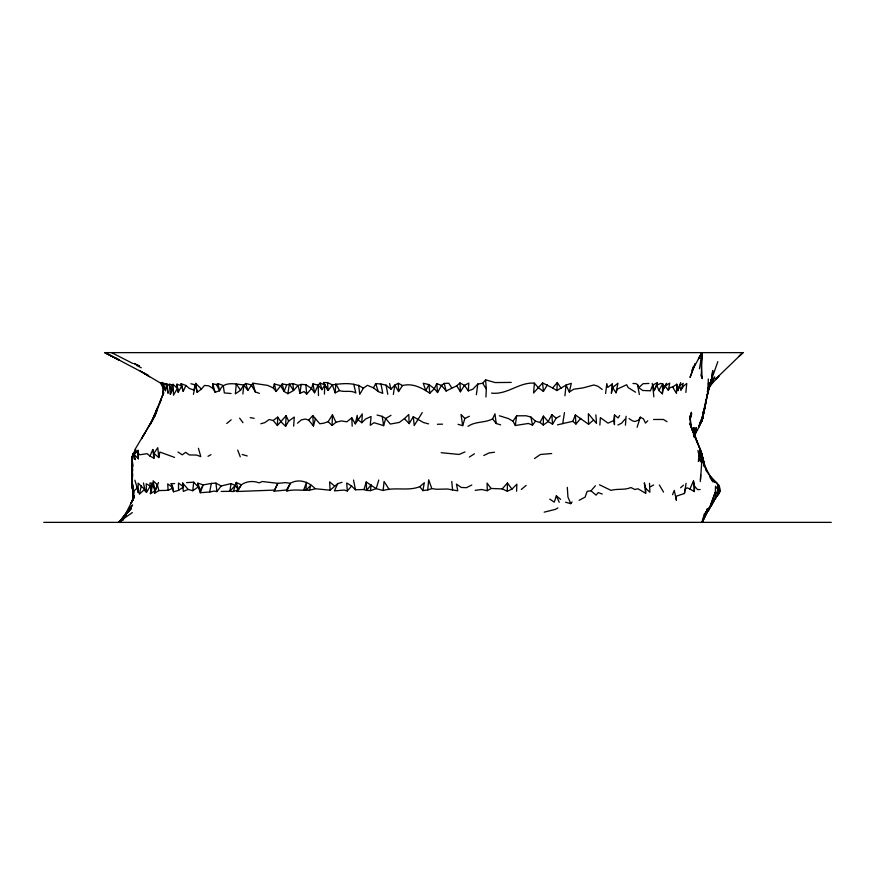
<?xml version="1.0" encoding="UTF-8"?>
<svg xmlns="http://www.w3.org/2000/svg" width="875" height="875" viewBox="0 0 875 875"><rect width="100%" height="100%" fill="white"/><g stroke="black" fill="none" stroke-linecap="round" stroke-linejoin="round"><path stroke-width="1.31" d="M132.617 473.944L132.005 484.848L132.475 465.784L132.234 481.786M163.078 393.903L163.111 384.628L160.65 383.195L163.144 388.062M614.523 414.914L614.458 424.67L613.823 420.481L614.523 414.914L618.089 417.977L619.653 415.559M645.663 493.303L645.717 488.359L644.328 482.836L645.663 493.303L637.93 488.742L634.911 489.508L630.886 487.528C624.455 490.372 617.477 488.447 610.991 490.372L599.484 484.794M502.217 488.895L507.303 491.203L507.423 483.011L502.217 488.895L491.083 488.48L487.298 490.7L481.6 489.508L475.202 490.339M132.027 472.927L132.377 464.33L132.005 473.616L132.147 458.938L132.278 469.941L132.092 463.859M556.128 418.25L551.841 414.586L548.209 421.575L543.266 425.02L543.441 416.128L548.209 421.575L552.519 424.2L556.128 418.25L560.153 415.92M135.625 452.397L135.756 449.958L132.912 453.709L132.792 459.036L132.289 458.27M132.759 498.356L133.077 489.311L132.005 479.762L133.219 497.777L133.077 489.311M324.439 394.089L324.756 384.913L323.52 382.528L327.491 382.627L332.369 384.847C342.442 383.425 354.648 382.08 363.387 388.227L367.423 385.317L373.472 387.855L378.23 391.541L382.769 393.367L380.997 384.059L375.714 383.578L373.472 387.855M355.283 423.85L357.197 415.373L357.755 419.573L361.823 422.734L362.283 413.93L355.283 423.85L351.794 417.845L346.817 421.827L341.261 420.93L335.967 422.286L332.084 425.447L332.434 414.816L328.136 421.717L323.531 423.248L319.758 423.752L312.758 415.57L308.7 420.131L305.462 419.059L301.372 419.858L297.456 423.216M694.356 491.586L694.553 486.38L693.481 480.977L689.927 489.016L694.356 491.586L693.481 480.977M273.175 420.481L277.386 425.513L277.703 417.113L273.175 420.481L269.161 419.53L264.775 422.658L260.837 423.752M672.689 387.034L676.802 384.212L676.441 393.444L672.689 387.034L670.184 387.483L668.325 390.228L665.077 386.105L666.63 383.294L663.086 389.583L662.353 393.805L658.733 390.392L656.808 385.033L657.387 382.714L652.652 385.044L650.475 390.797L642.72 390.469L638.783 387.658L637.569 384.606L635.622 383.534L632.942 383.534M277.703 417.113L280.711 421.488L285.611 426.333L286.092 415.68L277.386 425.513M516.567 491.236L516.873 484.192L511.962 489.125L507.303 491.203M717.555 490.044L717.38 493.752L720.453 490.788L712.764 502.217L716.57 495.961M717.664 487.572L717.784 485.1L719.556 491.039M662.353 393.805L662.823 383.961L660.745 383.447L656.808 385.033L654.139 390.655L652.159 383.37M700.82 455.383L700.503 461.869L701.498 452.648L689.948 423.927M133.831 490.755L133.033 499.461L133.831 490.755L136.117 489.245L137.145 486.763L138.316 492.866L138.108 483.12L144.572 489.387L146.464 492.439L150.259 486.183L149.898 483L152.381 483.252L154.973 490.82L154.503 493.358L158.845 490.613L168.131 490.295L173.173 487.944L167.705 483.864L168.131 490.295M485.931 396.998L486.325 389.113L485.603 379.848L495.206 382.572L511.252 382.408M133.547 494.255L132.344 487.78L132.42 469.394M133.033 499.461L133.186 496.847L132.158 501.714M552.65 387.997L556.861 390.556L557.32 382.506L552.65 387.997L542.587 382.933L533.564 392.995L534.406 383.152C518.962 382.014 507.347 395.008 491.575 393.127M700.273 481.589L700.656 474.873M701.236 376.305L702.264 352.636L701.05 358.684M468.311 390.873L468.792 383.097L464.417 385.361L460.425 391.781L456.728 385.798L459.988 382.966L464.417 385.361L468.311 390.873L472.959 389.113L477.794 384.038L482.683 383.261L485.603 379.848M599.867 425.064L600.359 417.605L608.037 423.161L613.823 420.481M293.661 426.147L294.295 417.047L288.63 421.17L285.611 426.333M700.536 479.642L702.198 455.372L699.016 446.403M339.511 390.567L335.169 392.864L335.836 383.928L339.511 390.567C344.794 392.591 350.788 389.834 355.873 393.006L353.73 384.267M625.439 425.163L626.095 416.303M704.134 514.205L702.264 522.364L707.416 508.681L705.677 515.484L702.264 522.364L702.45 519.87M315.208 488.72C306.163 492.1 296.362 488.447 286.869 491.017L290.347 483.306L286.398 490.011L274.072 491.203L277.867 483.339L285.414 482.639L290.347 483.306C298.812 478.308 308.963 481.852 315.208 488.72L330.127 490.197L337.761 483.634L342.048 482.3M337.761 483.634L334.414 490.886L344.192 490.055L347.298 490.973L346.719 482.967L351.586 486.03L355.436 489.77L363.956 489.541L366.275 482.027L376.206 488.655L383.141 490.503C395.062 486.839 408.133 491.334 419.803 486.675L422.855 490.613L427.733 489.934L428.684 479.817L431.802 488.578L436.319 489.256L447.42 489.027L457.778 490.809L456.455 484.094L461.191 487.452L466.463 487.681L471.811 485.012M672.569 494.648L674.253 490.394L676.419 500.292L675.752 496.355L684.469 493.489L684.841 489.464L687.148 487.834L689.927 489.016M612.259 383.972L611.363 393.28L612.642 387.516L612.259 383.972L607.731 387.428L606.802 383.589L605.62 393.444M685.869 392.416L686.744 383.491L683.736 385.908L682.052 388.598M701.137 363.978L702.264 352.636L699.431 368.736M242.878 394.012L243.808 384.978L245.82 383.469L251.333 384.967L255.292 391.923L259.394 393.389M383.141 490.503L384.07 481.469L388.916 489.081M564.922 395.795L566.038 385.066L571.298 383.348L569.341 392.011L573.737 389.2L582.87 387.942L593.906 384.978L597.909 386.236L602.208 389.462M188.169 489.42L183.269 491.422L182.711 483.077L188.169 489.42L192.773 490.722L193.681 482.18L186.561 482.617M164.019 384.639L162.838 395.194L163.844 392.667M366.275 482.027L366.614 490.416L370.453 490.634L371.142 484.739L366.614 490.416L363.956 489.541M193.408 394.363L195.661 383.381L201.447 389.08L204.509 385.427L208.786 385.842L212.931 388.445L215.13 392.241L219.57 390.775C223.398 380.647 235.78 384.158 243.808 384.978L247.844 390.359L252.952 383.206L267.717 385.405L273.284 387.953L276.161 391.486L282.231 383.917L286.738 384.738L292.863 383.556L298.08 385.405L301.186 384.431L305.834 384.661L311.533 388.522L314.562 392.777L318.172 385.175L320.086 383.042L324.756 384.913L328.125 390.414L332.369 384.847L335.169 392.864M535.522 421.17L532.503 425.141L528.413 423.467L515.342 425.491L516.622 415.811L526.203 415.778L530.961 417.102L535.522 421.17L539.962 422.472L543.266 425.02M476.361 394.691L477.794 384.038M705.064 516.731L705.753 511.645L704.977 514.03M324.756 384.913L322.011 389.692L318.172 385.175L312.988 383.895L311.533 388.522L306.698 394.078L304.062 391.552L299.95 393.345L301.186 384.431M695.078 433.672C706.256 417.944 704.747 397.775 711.277 380.264L708.652 388.533L711.397 379.936L712.764 370.442L711.747 378.919L707.438 394.505M702.592 416.259L701.717 421.116L703.445 411.819M287.875 393.706L289.33 384.081L293.573 390.491L287.875 393.706L284.091 391.453L280.514 385.645L274.345 383.95L273.284 387.953M702.078 420.733L702.898 415.417M274.148 490.109L236.83 491.509L238.448 489.825L235.189 485.461L231.044 483.602L229.83 491.323L221.167 491.433M393.345 394.461L394.811 385.077L398.377 383.316L402.511 385.536C412.53 382.922 421.75 387.778 429.833 393.225L434.35 388.642L436.734 383.622L441.481 385.438L446.141 391.027L456.728 385.798M684.469 493.489L686.087 483.273M557.484 424.867L562.712 423.609L564.473 412.595M689.773 418.195L690.178 415.855L690.747 426.136L695.713 438.933M703.019 413.842L703.456 411.414L702.428 419.245L700.602 422.034M422.855 490.613L424.342 482.705L419.803 486.675M166.567 385L162.148 382.484L165.484 390.72L166.567 385L165.375 383.447L169.498 385.175M158.473 482.617L154.973 490.82L150.369 493.664L152.381 483.252L151.397 491.116L150.259 486.183L146.213 483.755L146.464 492.439M707.044 396.484L701.816 421.017L705.163 405.978L703.15 414.706M211.323 483.427L203.252 484.892L197.859 483.175L200.298 492.713L209.65 492.012L211.323 483.427L215.961 483.109L221.156 485.997L231.044 483.602M158.791 457.581L157.806 447.705L153.912 453.381L153.978 458.194L149.964 456.072L152.786 449.542L153.912 453.381L158.791 457.581L159.884 452.047L174.573 457.406M668.325 390.228L669.714 383.097L665.077 386.105L663.086 389.583L662.823 383.961L658.733 390.392M704.003 411.622L705.764 402.795M706.989 396.823L708.969 387.002L711.528 379.553L708.673 388.456M703.839 412.245L702.395 419.431L698.731 427.011L702.789 417.911L700.984 422.822L708.969 387.002L712.02 378.142M616 392.809L617.958 383.206L612.642 387.516L616 392.809L617.302 389.113L626.686 384.748L628.097 387.57L635.589 392.197M701.717 421.116L702.756 416.073M132.005 477.4L132.541 474.928M694.17 436.658L696.194 427.547L694.411 437.216L696.839 429.756L695.231 432.666M707.328 395.128L709.527 385.241L717.839 361.637M141.291 485.909L139.366 494.233L144.572 489.387M709.527 385.241L707.809 392.547L710.238 383.217L708.531 388.806L714.656 377.147L708.531 388.806M690.003 418.173L691.425 412.256L689.97 417.342L691.108 426.595L689.85 423.281L697.692 443.636M132.005 472.325L132.65 469.7M169.312 384.77L170.362 394.33L171.041 391.727M690.069 419.716L691.677 413.569L689.817 419.508M308.7 420.131L313.469 425.994L315.47 418.414M309.345 490.613L310.844 485.133L305.911 490.372L306.458 482.289L303.844 489.716M700.536 458.336L701.837 453.819L698.359 461.234L701.837 453.819M361.823 422.734L365.619 419.005L371.077 416.489L370.234 425.316L374.03 422.691L383.622 425.633L385.689 418.534L391.016 415.308M693.131 366.909L692.092 370.486L701.98 352.636L698.359 358.914M378.766 480.025L376.206 488.655L370.453 490.634M132.77 500.423L134.269 495.458L130.933 503.442L134.258 497.098L126.098 512.848L119.787 522.364L132.595 504.973L118.912 522.364L131.294 508.561L118.442 522.364L123.638 519.466L118.431 522.364L121.855 519.083M235.189 485.461L229.83 491.323L233.308 491.52L236.217 482.42L241.303 484.848C246.28 481.195 253.422 480.583 259.087 482.869L262.314 481.512L277.867 483.339L274.072 491.203M160.027 403.025L161.23 399.164M458.019 424.32L462.667 425.633L464.888 418.491L469.383 416.259M637.109 427.241L640.314 417.178L643.497 418.917L645.466 423.084L647.73 420.788M704.955 516.305L709.778 507.85L705.688 514.434L702.264 522.364L704.134 516.567M170.362 394.33L172.003 389.277M560.623 499.363L556.336 495.808L554.28 502.141L549.73 499.122M702.264 522.364L704.2 516.414M154.503 493.358L157.358 484.673L153.103 480.802L154.973 490.82M701.531 419.016L700.372 422.559L702.855 415.986M190.881 383.742L195.475 384.913L193.758 390.031L189.339 388.456L185.938 385.492L181.092 383.688L183.214 391.366L185.938 385.492M708.914 387.286L711.397 379.936M135.756 449.958L134.17 454.584L135.242 459.681L132.912 453.709M676.802 384.212L677.786 390.622L680.652 382.594M677.786 390.622L679.613 385.514L683.211 383.359L680.936 390.523L679.613 385.514M154.733 416.533L156.122 412.792M156.592 411.545L163.341 393.531M200.298 492.713L203.252 484.892L199.631 490.711L197.859 483.175M286.738 384.738L284.091 391.453L282.231 383.917M163.428 392.897L152.644 419.858L141.586 438.594M150.369 493.664L151.058 491.969M562.712 423.609L572.819 421.302L575.356 414.947L588.558 424.277L593.567 420.022L588.361 413.689L588.558 424.277M155.892 411.72L157.391 408.023L150.467 424.123L152.512 420.186M153.912 418.097L156.92 410.637M654.139 390.655L657.387 382.714M467.983 426.366C475.3 421.192 484.914 423.041 492.603 418.895L494.988 413.809L496.18 423.489L500.653 424.889M150.445 423.752L154.361 415.538M718.178 489.902L715.302 495.873L715.509 486.227L718.178 489.902L717.784 485.1M707.23 391.803L710.992 384.125L708.039 388.139L709.734 384.989L708.039 388.139L719.031 375.933L715.378 379.258L742.93 352.636L104.847 352.636L119.427 360.205L104.847 352.636L119.284 360.117L109.987 355.294M716.625 495.884L713.409 502.031L711.605 503.759M539.962 422.472L543.441 416.128M429.833 393.225L428.925 384.584L425.753 390.578L423.259 383.261L428.925 384.584L434.35 388.642L437.544 392.547L441.481 385.438L444.238 383.414L448.787 383.25L451.752 387.898M422.253 412.617L414.214 425.534L413.295 416.708L423.434 422.516L428.564 423.872M183.214 391.366L181.748 385.952L176.936 384.202L178.205 392.219L181.748 385.952L181.092 383.688M233.308 491.52L238.448 489.825L241.303 484.848L236.83 491.509M148.52 426.978L152.644 419.858L134.739 449.936M640.314 417.178L638.619 420.109L635.042 421.488L632.395 420.831L629.038 418.567M377.07 415.034L382.2 416.347L385.689 418.534L390.261 424.058L399.263 422.45L404.425 418.633L409.183 423.609L413.295 416.708M363.387 388.227L359.745 394.297L358.619 385.12M534.406 383.152L538.333 387.702L543.408 391.453L547.411 384.781M141.673 438.386L145.206 432.556M698.917 357.962L702.155 352.636M240.592 390.173L236.294 384.027L235.353 393.881L240.592 390.173L243.808 384.978M380.997 384.059L386.105 385.164L390.928 389.2L394.811 385.077L398.595 391.552L402.511 385.536M713.508 480.397L719.119 485.352L720.453 490.788L715.4 498.291L719.239 493.336L718.725 491.728M515.342 425.491L512.969 421.192L516.622 415.811M700.284 422.373L702.428 419.245L700.098 422.297M705.688 514.434L709.264 509.239L715.214 492.297L708.838 509.731L707.252 511.536M565.578 502.217L570.806 503.639L572.086 501.922M708.969 508.003L712.108 503.759L707.514 511.252M209.65 492.012L214.287 491.039L216.923 491.586L221.156 485.997M624.98 419.234L621.655 423.15L617.925 425.031M572.819 421.302L575.925 424.036L580.803 418.338M347.298 490.973L351.586 486.03M579.108 500.314L585.102 497.131L587.223 491.247L590.986 490.842L595.372 485.8M137.966 450.45L134.17 454.584L138.392 458.762L137.966 450.45L138.392 458.762M709.056 508.167L711.659 505.444L714.831 498.116L710.719 506.067L713.617 501.692L711.714 503.595M123.298 518.984L118.431 522.364L125.694 515.419M404.425 418.633L408.778 414.498L409.183 423.609M638.783 387.658L643.059 383.709L648.911 383.447M680.586 487.758L683.441 485.198M132.322 512.586L118.431 522.364L126.438 515.408M521.27 489.475L526.17 485.395M226.734 423.511L231.175 419.825M118.431 522.364L123.058 518.722M195.475 384.913L197.17 392.339L201.447 389.08M178.533 490.427L183.586 486.883L178.478 483.044L178.533 490.427L173.491 491.772L171.172 483.689L174.617 483.569M192.773 490.722L198.275 486.927L193.681 482.18M534.494 458.544L540.488 454.464L551.688 453.523M556.861 390.556L566.038 385.066L569.341 392.011M212.931 388.445L212.756 383.873L216.475 384.562L218.006 383.556L223.256 385.525L224.339 392.941L231.044 393.498M469.361 457.056L474.414 453.797M557.889 507.905L555.297 509.392L544.173 512.148M208.02 456.302L210.973 454.683M650.606 486.642L653.68 484.969M483.798 455.503L488.972 452.966L494.495 452.233M464.92 451.948L459.156 454.453L441.164 452.714M171.839 384.902L171.839 391.464L169.247 384.038L171.839 384.902L173.13 384.355L177.341 388.391L173.534 395.205L173.13 384.355M427.733 489.934L431.802 488.578M700.175 489.53L697.67 489.639L694.553 486.38M437.423 424.277L442.52 424.167M653.548 419.486L663.436 419.464L667.002 421.684M43.75 522.364L831.25 522.364M250.206 417.659L254.155 418.316M499.384 415.778L508.375 418.567L512.969 421.192M242.156 454.464L247.231 455.952M602.208 494.047L598.205 492.592L596.083 495.13L590.986 490.842M147.995 375.298L115.248 358.006M163.111 384.628L140.306 371.087L148.072 375.32M132.65 363.387L111.617 352.636M136.456 365.323L141.291 367.795M114.461 357.623L118.716 359.811M717.248 484.367L718.462 485.034M144.725 373.745L149.527 376.786M177.997 452.025L182.23 454.836L185.631 452.342L189.383 454.956L196.503 455.055L200.802 456.597L198.417 448.284M149.964 456.072L147.109 453.655L139.836 454.781L138.13 453.316M334.425 485.92L329.634 481.852L330.127 490.197M645.717 488.359L649.873 492.231L649.513 483.284M328.136 421.717L332.084 425.447M717.358 483.427L710.292 476.262M706.158 470.619L714.831 482.355L709.931 476.831M464.888 418.491L461.037 414.466L462.667 425.633M593.567 420.022L596.498 423.391L595.886 414.881M162.148 382.484L163.395 383.928M492.603 418.895L496.18 423.489M491.083 488.48L487.08 483.12L487.298 490.7M663.523 492.078L659.345 484.98M507.423 483.011L511.962 489.125M239.619 418.162L242.987 422.713M710.205 477.892L713.092 481.961L704.977 466.353M557.32 382.506L561.083 388.336M482.683 383.261L486.325 389.113M323.52 382.528L328.125 390.414L327.491 382.627M216.475 384.562L219.57 390.775L218.006 383.556M332.434 414.816L335.967 422.286M171.172 483.689L172.681 486.883M286.398 490.011L286.869 491.017M286.092 415.68L288.63 421.17M705.042 467.261L706.486 470.444L702.242 456.859M556.336 495.808L559.223 502.283M570.806 503.639L567.941 497.077L567.295 487.353M689.883 423.347L694.925 436.155M691.688 428.017L692.989 431.309M695.592 437.883L692.081 428.903L701.531 452.747L701.717 462.372M237.716 450.1L240.264 456.805M693.328 431.9L698.305 445.091M693.416 434.12L694.597 437.511L693.93 427.656L694.597 437.511M375.714 383.578L378.23 391.541M134.848 480.178L137.998 490.405M701.433 454.256L704.014 462.744L702.527 456.794L703.948 466.025L702.527 456.794M236.217 482.42L238.448 489.825M245.82 383.469L247.844 390.359M320.086 383.042L322.011 389.692M166.873 386.083L168.055 393.28L167.005 384.048M212.756 383.873L215.13 392.241M252.952 383.206L255.292 391.923M701.225 374.894L702.22 378.667L701.323 365.728M157.358 484.673L158.845 490.613M444.238 383.414L446.141 391.027M274.345 383.95L276.161 391.486M164.598 387.078L165.484 390.72M299.95 393.345L298.08 385.405L293.573 390.491L292.863 383.556M389.605 383.567L390.928 389.2M182.711 483.077L183.291 485.614M132.617 489.497L133.361 492.811M143.434 482.978L145.305 491.509M697.944 450.373L699.136 456.356M353.522 480.036L355.436 489.77M530.961 417.102L532.503 425.141M693.941 432.108L694.827 436.898M386.105 385.164L387.778 394.308M133.35 493.161L132.027 486.019L132.005 476.503M637.569 384.606L639.33 394.516M312.988 383.895L314.562 392.777M195.661 383.381L197.17 392.339M176.936 384.202L178.205 392.219M382.2 416.347L383.622 425.633M132.639 485.942L132.005 480.812L132.573 486.15M152.786 449.542L153.978 458.194M132.442 489.18L132.081 482.256L132.541 486.205M215.961 483.109L216.923 491.586M652.652 385.044L653.844 396.834M542.587 382.933L543.408 391.453M719.009 492.909L719.075 493.566M451.773 481.436L452.561 489.923M436.734 383.622L437.544 392.547M305.834 384.661L306.698 394.078M699.737 448.481L699.934 450.942M173.283 489.223L173.491 491.772M132.037 457.406L132.705 466.113L132.059 456.203L132.202 466.802L132.202 456.564M551.841 414.586L552.519 424.2M132.005 480.812L132.53 488.25M312.758 415.57L313.469 425.994M575.356 414.947L575.925 424.036M132.005 478.581L132.541 488.13M459.988 382.966L460.425 391.781M708.269 378.963L708.378 389.681L708.312 382.988M351.794 417.845L352.188 426.213M318.172 385.175L318.489 395.598M398.377 383.316L398.595 391.552M699.65 450.636L698.491 459.594L701.455 455.055L699.65 450.636M695.002 363.956L690.113 377.256L695.002 363.956M702.395 419.431L698.994 425.709L702.395 419.431M742.93 352.636L739.145 356.223L742.973 352.636M139.256 365.991L134.105 363.486L139.256 365.991"/></g></svg>
